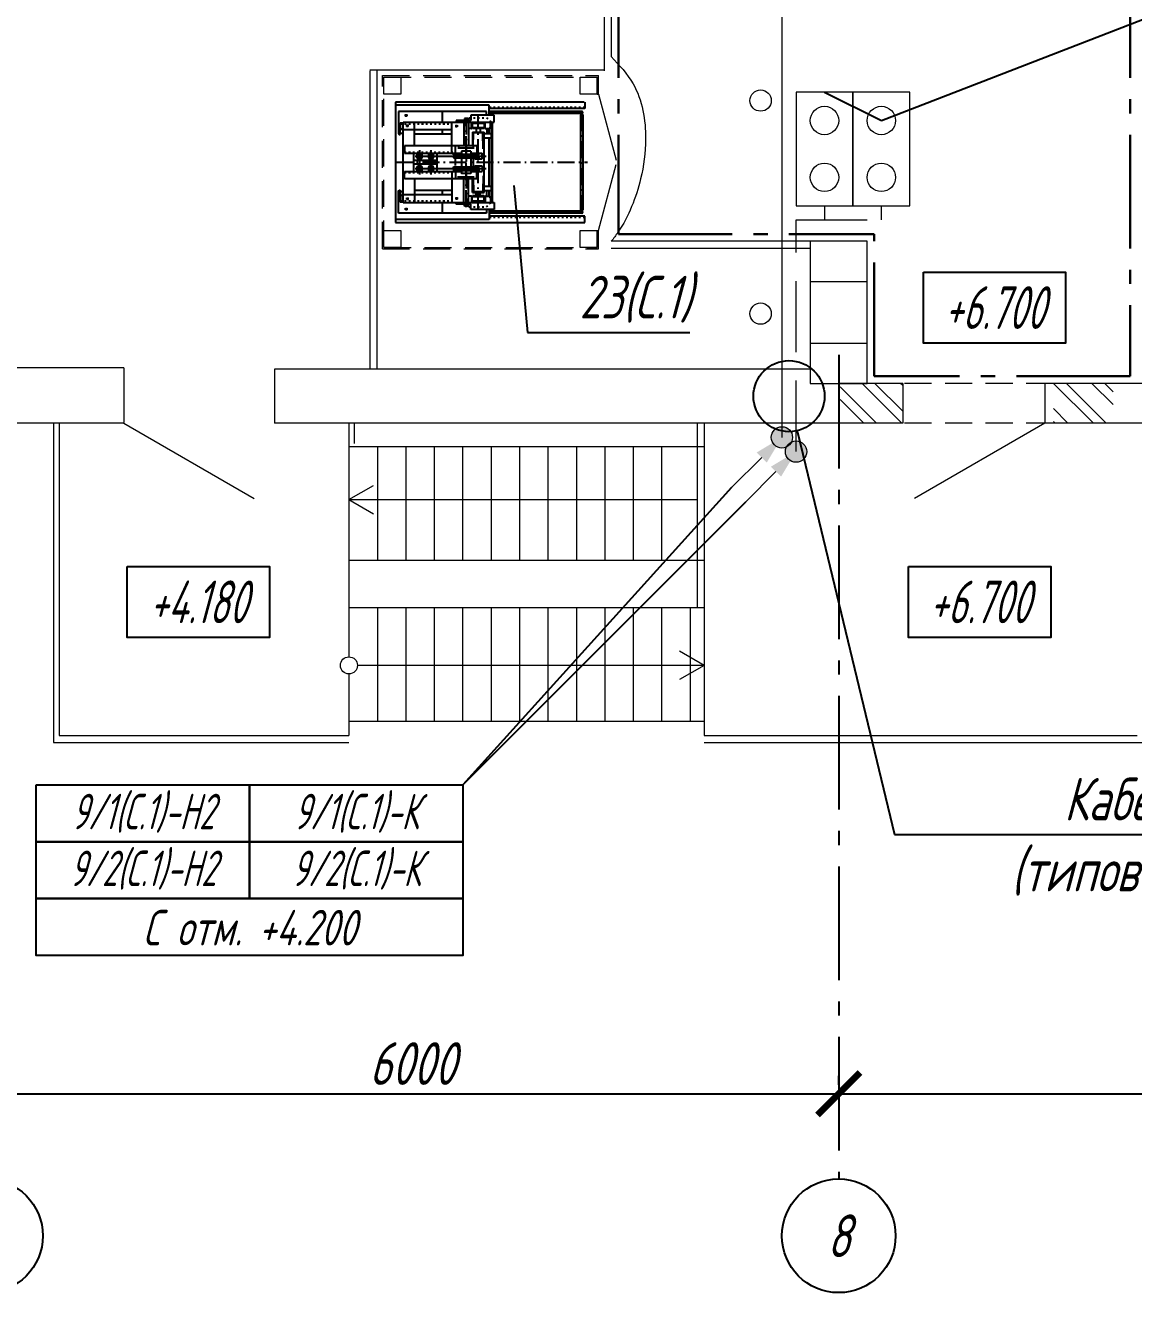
# Model space of a CAD drawing. Header units: millimetres. Extents: x -14296 to 10264, y -13087 to -5602.
# Drawn here: x -1596.5 to -1518.6, y -12785.3 to -12696.1 of the extents above; entities that cross this region are included whole.
import ezdxf
from ezdxf import colors
from ezdxf.entities.mleader import LeaderData, LeaderLine
from ezdxf.math import Vec2, Vec3

# ---------------------------------------------------------------- set-up
doc = ezdxf.new("R2010")
doc.units = ezdxf.units.MM
for name, pattern in [('ACAD_ISO03W100', [30, 12, -18]), ('ACAD_ISO10W100', [18, 12, -3, 0, -3]), ('gost5', [7, 5, -2, 0]), ('gost6', [12, 8, -1.5, 1, -1.5]), ('HIDDEN', [9.525, 6.35, -3.175]), ('HIDDEN2', [4.7625, 3.175, -1.5875])]:
    doc.linetypes.add(name, pattern=pattern)
doc.layers.get('Defpoints').update_dxf_attribs({"color": 33})
for name, color, linetype, lineweight in [('1', 4, 'Continuous', 15), ('Заземление (Сущ)', 6, 'gost6', 25), ('КаБель контрольный (Вновь)', 142, 'gost5', 15), ('КаБель силовой (Вновь)', 1, 'Continuous', 15), ('Линия выноска', 137, 'Continuous', 25), ('Осевая', 4, 'gost6', 25), ('Размерная', 4, 'Continuous', 25), ('Рамка тонкая', 5, 'Continuous', 25), ('Строительный', 251, 'Continuous', 13), ('Текст', 7, 'Continuous', 20), ('Эл. аппараты (Вновь)', 93, 'Continuous', 15)]:
    doc.layers.add(name, color=color, linetype=linetype, lineweight=lineweight)
doc.layers.add('ТХ', color=7, linetype='Continuous')
doc.styles.add('gost shx', font='gost.shx', dxfattribs={"oblique": 15})
doc.styles.add('Simplex', font='simplex.shx', dxfattribs={"width": 0.7, "oblique": 15})
doc.linetypes.add('зигзаг', pattern='A,0.00254,-5.08,[131,ltypeshp.shx,S=5.08,R=0,X=-5.08,Y=0],-10.16,[131,ltypeshp.shx,S=5.08,R=180,X=5.08,Y=0],-5.08', length=20.32254)
doc.linetypes.add('ограждение1', pattern='A,0.25,-0.1,[133,ltypeshp.shx,S=0.1,R=0,X=-0.1,Y=0],-0.1,1', length=1.45)
doc.dimstyles.new('ISO-25', dxfattribs={"dimtxt": 3, "dimasz": 2.5, "dimexe": 1.25, "dimexo": 0.625, "dimtad": 1, "dimtxsty": 'gost shx', "dimcen": 2.5, "dimclrt": 2, "dimadec": 0, "dimazin": 0, "dimtfac": 1, "dimtmove": 0, "dimatfit": 3, "dimfxl": 1, "dimarcsym": 0})

# ---------------------------------------------------------------- blocks, each defined once
blk = doc.blocks.new('A$C20C63205')
at = {"layer": 'ТХ', "color": 3, "ltscale": 0.6}
for p, q in [((-20.826, 8.76), (-20.826, 8.3)), ((-20.826, 8.3), (-14.095, 8.3)), ((-20.772, 8.76), (-7.484, 8.76)), ((-20.614, 8.087), (-14.166, 8.087)), ((-14.095, 7.842), (-14.095, 8.548)), ((-14.095, 8.548), (-7.484, 8.548)), ((-13.895, 7.842), (-13.895, 8.104)), ((-13.895, 8.104), (-7.713, 8.104)), ((-10.804, 7.347), (-10.804, 8.104)), ((-7.713, 8.104), (-7.713, 6.533)), ((-7.484, 8.76), (-7.484, 0.275)), ((-20.684, 7.862), (-20.684, 1.172)), ((-20.614, 7.947), (-14.166, 7.947)), ((-20.543, 1.172), (-20.543, 7.862)), ((-14.429, 7.842), (-12.785, 7.842)), ((-14.429, 7.347), (-14.429, 7.842)), ((-8.031, 7.347), (-14.429, 7.347)), ((-14.288, 7.347), (-14.288, 1.687)), ((-14.236, 7.347), (-14.236, 1.687)), ((-14.182, 7.013), (-14.182, 7.347)), ((-13.797, 6.908), (-13.797, 7.347)), ((-13.709, 7.295), (-13.741, 7.241)), ((-13.741, 7.241), (-13.741, 6.941)), ((-13.741, 7.241), (-12.89, 7.241)), ((-13.709, 7.295), (-12.921, 7.295)), ((-13.527, 7.241), (-13.527, 7.295)), ((-13.103, 7.241), (-13.103, 7.295)), ((-12.921, 7.295), (-12.89, 7.241)), ((-12.89, 7.241), (-12.89, 6.941)), ((-12.833, 6.908), (-12.833, 7.347)), ((-12.785, 7.842), (-12.785, 7.453)), ((-12.785, 7.453), (-11.76, 7.453)), ((-12.576, 7.518), (-12.688, 7.658)), ((-12.643, 7.453), (-12.643, 7.518)), ((-12.643, 7.518), (-12.293, 7.518)), ((-12.643, 7.347), (-12.643, 5.684)), ((-12.576, 7.591), (-12.361, 7.591)), ((-12.576, 7.591), (-12.576, 7.518)), ((-12.361, 7.591), (-12.361, 7.518)), ((-12.293, 7.518), (-12.293, 7.453)), ((-12.293, 7.347), (-12.293, 5.684)), ((-11.793, 6.974), (-11.793, 7.163)), ((-11.76, 7.453), (-11.76, 7.347)), ((-11.463, 5.241), (-11.463, 7.347)), ((-8.827, 5.684), (-8.827, 7.347)), ((-8.359, 7.803), (-8.142, 7.803)), ((-8.353, 7.803), (-8.135, 7.803)), ((-8.334, 6.983), (-8.334, 7.171)), ((-8.244, 7.721), (-8.244, 7.91)), ((-8.244, 7.709), (-8.244, 7.897)), ((-8.031, 1.687), (-8.031, 7.347)), ((-7.819, 7.307), (-8.031, 7.307)), ((-7.836, 6.915), (-7.836, 7.238)), ((-7.819, 6.467), (-7.819, 7.307)), ((-7.751, 7.256), (-7.819, 7.256)), ((-7.751, 6.467), (-7.751, 7.256)), ((-14.236, 6.514), (-13.739, 6.514)), ((-14.077, 6.908), (-14.182, 7.013)), ((-14.077, 6.514), (-14.077, 6.908)), ((-13.797, 6.908), (-14.077, 6.908)), ((-13.914, 6.908), (-13.914, 6.514)), ((-13.797, 6.908), (-13.758, 6.908)), ((-13.758, 6.908), (-13.741, 6.941)), ((-13.709, 6.887), (-13.741, 6.941)), ((-13.741, 6.941), (-12.89, 6.941)), ((-13.739, 2.396), (-13.739, 6.639)), ((-12.911, 6.639), (-13.739, 6.639)), ((-13.709, 6.887), (-12.921, 6.887)), ((-13.672, 5.478), (-13.649, 6.54)), ((-13.649, 6.54), (-13.597, 6.604)), ((-13.597, 6.604), (-13.033, 6.604)), ((-13.458, 6.887), (-13.458, 6.639)), ((-13.173, 6.887), (-13.173, 6.639)), ((-12.982, 6.54), (-13.033, 6.604)), ((-12.963, 5.684), (-12.982, 6.54)), ((-12.921, 6.887), (-12.89, 6.941)), ((-12.911, 6.639), (-12.911, 5.684)), ((-12.873, 6.908), (-12.89, 6.941)), ((-12.833, 6.908), (-12.873, 6.908)), ((-12.833, 6.908), (-12.643, 6.908)), ((-11.902, 7.068), (-11.685, 7.068)), ((-11.463, 6.815), (-7.937, 6.815)), ((-11.463, 6.497), (-8.827, 6.497)), ((-10.804, 6.497), (-10.804, 6.815)), ((-8.443, 7.077), (-8.225, 7.077)), ((-7.819, 6.562), (-8.031, 6.562)), ((-7.937, 6.815), (-7.836, 6.915)), ((-7.751, 6.467), (-7.819, 6.467)), ((-7.713, 6.533), (-7.751, 6.467)), ((-14.236, 6.213), (-13.739, 6.213)), ((-14.077, 2.821), (-14.077, 6.213)), ((-13.672, 5.478), (-13.739, 5.46)), ((-13.228, 5.684), (-8.119, 5.684)), ((-13.228, 5.684), (-13.228, 5.17)), ((-11.878, 5.541), (-13.026, 5.541)), ((-12.965, 5.602), (-12.965, 5.48)), ((-11.937, 5.602), (-11.937, 5.48)), ((-11.727, 5.17), (-11.727, 5.684)), ((-9.993, 5.371), (-9.993, 3.663)), ((-9.193, 5.371), (-9.193, 3.663)), ((-8.119, 5.684), (-8.119, 5.17)), ((-8.883, 4.962), (-13.871, 4.962)), ((-13.596, 4.763), (-13.596, 5.161)), ((-13.068, 5.161), (-13.596, 5.161)), ((-13.068, 4.763), (-13.596, 4.763)), ((-11.567, 5.088), (-13.369, 5.088)), ((-13.369, 5.052), (-13.369, 5.088)), ((-13.271, 5.026), (-13.369, 5.052)), ((-13.271, 4.897), (-13.369, 4.871)), ((-13.369, 4.871), (-13.369, 4.836)), ((-11.567, 4.836), (-13.369, 4.836)), ((-11.665, 5.026), (-13.271, 5.026)), ((-13.271, 5.026), (-13.271, 4.897)), ((-11.665, 4.897), (-13.271, 4.897)), ((-12.786, 5.17), (-13.228, 5.17)), ((-13.068, 5.161), (-13.068, 5.088)), ((-13.068, 4.763), (-13.068, 4.836)), ((-12.963, 4.836), (-12.963, 4.199)), ((-12.786, 5.31), (-12.15, 5.31)), ((-12.786, 5.31), (-12.786, 5.088)), ((-12.786, 4.836), (-12.786, 4.199)), ((-12.15, 5.31), (-12.15, 5.088)), ((-11.727, 5.17), (-12.15, 5.17)), ((-12.15, 4.836), (-12.15, 4.199)), ((-8.119, 5.17), (-11.727, 5.17)), ((-11.727, 4.287), (-11.727, 4.747)), ((-11.665, 5.026), (-11.567, 5.052)), ((-11.665, 5.026), (-11.665, 4.897)), ((-11.665, 4.897), (-11.567, 4.871)), ((-11.567, 5.052), (-11.567, 5.088)), ((-11.567, 4.871), (-11.567, 4.836)), ((-10.399, 5.17), (-10.399, 3.864)), ((-10.399, 4.641), (-8.775, 4.641)), ((-10.158, 4.962), (-10.073, 5.106)), ((-10.073, 4.818), (-10.158, 4.962)), ((-10.073, 5.106), (-9.913, 5.106)), ((-9.913, 4.818), (-10.073, 4.818)), ((-9.913, 5.106), (-9.827, 4.956)), ((-9.827, 4.956), (-9.913, 4.818)), ((-9.358, 4.962), (-9.273, 5.106)), ((-9.273, 4.818), (-9.358, 4.962)), ((-9.273, 5.106), (-9.113, 5.106)), ((-9.113, 4.818), (-9.273, 4.818)), ((-9.113, 5.106), (-9.027, 4.956)), ((-9.027, 4.956), (-9.113, 4.818)), ((-8.775, 3.864), (-8.775, 5.17)), ((-8.883, 4.072), (-13.871, 4.072)), ((-13.672, 3.556), (-13.739, 3.574)), ((-13.068, 4.271), (-13.596, 4.271)), ((-13.596, 4.271), (-13.596, 3.874)), ((-13.068, 3.874), (-13.596, 3.874)), ((-11.567, 4.199), (-13.369, 4.199)), ((-13.369, 4.163), (-13.369, 4.199)), ((-13.271, 4.137), (-13.369, 4.163)), ((-13.271, 4.008), (-13.369, 3.982)), ((-13.369, 3.982), (-13.369, 3.946)), ((-11.567, 3.946), (-13.369, 3.946)), ((-11.665, 4.137), (-13.271, 4.137)), ((-13.271, 4.008), (-13.271, 4.137)), ((-11.665, 4.008), (-13.271, 4.008)), ((-12.786, 3.864), (-13.228, 3.864)), ((-13.228, 3.35), (-13.228, 3.864)), ((-13.068, 4.271), (-13.068, 4.199)), ((-13.068, 3.874), (-13.068, 3.946)), ((-12.786, 3.946), (-12.786, 3.724)), ((-12.786, 3.724), (-12.15, 3.724)), ((-12.15, 3.946), (-12.15, 3.696)), ((-11.727, 3.864), (-12.15, 3.864)), ((-8.119, 3.864), (-11.727, 3.864)), ((-11.727, 3.864), (-11.727, 3.35)), ((-11.665, 4.137), (-11.567, 4.163)), ((-11.665, 4.008), (-11.665, 4.137)), ((-11.665, 4.008), (-11.567, 3.982)), ((-11.567, 4.163), (-11.567, 4.199)), ((-11.567, 3.982), (-11.567, 3.946)), ((-11.463, 3.793), (-11.463, 1.687)), ((-10.399, 4.394), (-8.775, 4.394)), ((-10.158, 4.072), (-10.073, 4.216)), ((-10.073, 3.928), (-10.158, 4.072)), ((-10.073, 4.216), (-9.913, 4.216)), ((-9.913, 3.928), (-10.073, 3.928)), ((-9.913, 4.216), (-9.827, 4.067)), ((-9.827, 4.067), (-9.913, 3.928)), ((-9.358, 4.072), (-9.273, 4.216)), ((-9.273, 3.928), (-9.358, 4.072)), ((-9.273, 4.216), (-9.113, 4.216)), ((-9.113, 3.928), (-9.273, 3.928)), ((-9.113, 4.216), (-9.027, 4.067)), ((-9.027, 4.067), (-9.113, 3.928)), ((-8.119, 3.35), (-8.119, 3.864)), ((-14.236, 2.821), (-13.739, 2.821)), ((-13.672, 3.556), (-13.649, 2.494)), ((-13.228, 3.35), (-8.119, 3.35)), ((-11.861, 3.493), (-13.02, 3.493)), ((-12.963, 3.35), (-12.982, 2.494)), ((-12.965, 3.432), (-12.965, 3.554)), ((-12.911, 2.396), (-12.911, 3.35)), ((-12.643, 1.687), (-12.643, 3.35)), ((-12.293, 1.687), (-12.293, 3.35)), ((-11.937, 3.432), (-11.937, 3.554)), ((-8.827, 3.35), (-8.827, 1.687)), ((-14.236, 2.52), (-13.739, 2.52)), ((-14.077, 2.126), (-14.182, 2.021)), ((-14.182, 2.021), (-14.182, 1.687)), ((-14.077, 2.126), (-14.077, 2.52)), ((-13.797, 2.126), (-14.077, 2.126)), ((-13.914, 2.126), (-13.914, 2.52)), ((-13.797, 2.126), (-13.797, 1.687)), ((-13.797, 2.126), (-13.758, 2.126)), ((-13.758, 2.126), (-13.741, 2.093)), ((-13.709, 2.147), (-13.741, 2.093)), ((-13.741, 1.793), (-13.741, 2.093)), ((-13.741, 2.093), (-12.89, 2.093)), ((-13.709, 1.739), (-13.741, 1.793)), ((-13.741, 1.793), (-12.89, 1.793)), ((-12.911, 2.396), (-13.739, 2.396)), ((-13.709, 2.147), (-12.921, 2.147)), ((-13.649, 2.494), (-13.597, 2.43)), ((-13.597, 2.43), (-13.033, 2.43)), ((-13.527, 1.793), (-13.527, 1.739)), ((-13.458, 2.147), (-13.458, 2.396)), ((-13.173, 2.147), (-13.173, 2.396)), ((-13.103, 1.793), (-13.103, 1.739)), ((-12.982, 2.494), (-13.033, 2.43)), ((-12.921, 2.147), (-12.89, 2.093)), ((-12.921, 1.739), (-12.89, 1.793)), ((-12.873, 2.126), (-12.89, 2.093)), ((-12.89, 1.793), (-12.89, 2.093)), ((-12.833, 2.126), (-12.873, 2.126)), ((-12.833, 2.126), (-12.833, 1.687)), ((-12.833, 2.126), (-12.643, 2.126)), ((-11.902, 1.966), (-11.685, 1.966)), ((-11.793, 2.06), (-11.793, 1.872)), ((-11.463, 2.537), (-8.827, 2.537)), ((-11.463, 2.22), (-7.937, 2.22)), ((-10.804, 2.22), (-10.804, 2.537)), ((-8.443, 1.957), (-8.225, 1.957)), ((-8.334, 2.051), (-8.334, 1.863)), ((-7.819, 2.472), (-8.031, 2.472)), ((-7.937, 2.22), (-7.836, 2.119)), ((-7.836, 2.119), (-7.836, 1.796)), ((-7.751, 2.567), (-7.819, 2.567)), ((-7.819, 2.567), (-7.819, 1.727)), ((-7.713, 2.501), (-7.751, 2.567)), ((-7.751, 2.567), (-7.751, 1.778)), ((-7.713, 0.93), (-7.713, 2.501)), ((-20.614, 1.087), (-14.166, 1.087)), ((-20.614, 0.947), (-14.166, 0.947)), ((-8.031, 1.687), (-14.429, 1.687)), ((-14.429, 1.687), (-14.429, 1.192)), ((-14.429, 1.192), (-12.785, 1.192)), ((-14.095, 1.192), (-14.095, 0.487)), ((-13.895, 1.192), (-13.895, 0.93)), ((-13.895, 0.93), (-7.713, 0.93)), ((-13.709, 1.739), (-12.921, 1.739)), ((-12.785, 1.192), (-12.785, 1.581)), ((-12.785, 1.581), (-11.76, 1.581)), ((-12.576, 1.516), (-12.688, 1.376)), ((-12.643, 1.581), (-12.643, 1.516)), ((-12.643, 1.516), (-12.293, 1.516)), ((-12.576, 1.443), (-12.576, 1.516)), ((-12.576, 1.443), (-12.361, 1.443)), ((-12.361, 1.443), (-12.361, 1.516)), ((-12.293, 1.516), (-12.293, 1.581)), ((-11.76, 1.581), (-11.76, 1.687)), ((-10.804, 0.93), (-10.804, 1.687)), ((-8.353, 1.231), (-8.135, 1.231)), ((-8.244, 1.325), (-8.244, 1.137)), ((-7.819, 1.727), (-8.031, 1.727)), ((-7.751, 1.778), (-7.819, 1.778)), ((-20.826, 0.275), (-20.826, 0.734)), ((-20.826, 0.734), (-14.095, 0.734)), ((-7.484, 0.275), (-20.826, 0.275)), ((-14.095, 0.487), (-7.484, 0.487))]:
    blk.add_line(p, q, dxfattribs=at)
at = {"layer": 'ТХ', "color": 3, "linetype": 'ACAD_ISO03W100', "ltscale": 0.01}
for p, q in [((-14.095, 8.388), (-20.826, 8.388)), ((-13.904, 7.658), (-14.215, 7.347)), ((-12.688, 7.658), (-13.904, 7.658)), ((-7.836, 7.238), (-11.463, 7.238)), ((-8.119, 5.241), (-11.727, 5.241)), ((-8.119, 3.793), (-11.727, 3.793)), ((-7.836, 1.796), (-11.463, 1.796)), ((-13.904, 1.376), (-14.215, 1.687)), ((-12.688, 1.376), (-13.904, 1.376)), ((-14.095, 0.646), (-20.826, 0.646))]:
    blk.add_line(p, q, dxfattribs=at)
at = {"layer": 'ТХ', "color": 3, "linetype": 'ACAD_ISO10W100', "ltscale": 0.1}
for p, q in [((-20.614, 1.017), (-20.614, 8.017)), ((-20.614, 8.017), (-14.166, 8.017)), ((-13.315, 1.146), (-13.315, 7.888)), ((-12.468, 1.358), (-12.468, 7.676)), ((-12.468, 7.676), (-12.468, 1.358)), ((-7.484, 4.517), (-21.014, 4.517)), ((-20.614, 1.017), (-14.166, 1.017))]:
    blk.add_line(p, q, dxfattribs=at)
at = {"layer": 'ТХ', "color": 3, "ltscale": 0.6}
for centre, radius in [((-20.614, 8.017), 0.0701), ((-14.165, 8.017), 0.0701), ((-20.614, 7.862), 0.0701), ((-13.315, 4.962), 0.0439), ((-9.993, 4.962), 0.201), ((-9.993, 4.962), 0.0936), ((-9.193, 4.962), 0.201), ((-9.193, 4.962), 0.0936), ((-13.315, 4.072), 0.0439), ((-9.993, 4.072), 0.201), ((-9.993, 4.072), 0.0936), ((-9.193, 4.072), 0.201), ((-9.193, 4.072), 0.0936), ((-20.614, 1.172), 0.0701), ((-20.614, 1.017), 0.0701), ((-14.165, 1.017), 0.0701)]:
    blk.add_circle(centre, radius, dxfattribs=at)
blk = doc.blocks.new('A$C4ED054CB')
at = {"layer": '1', "color": 3}
for p, q in [((0, 0), (1.2, 0)), ((0, -1.2), (0, 0)), ((1.2, 0), (1.2, -1.2)), ((1.2, -1.2), (0, -1.2))]:
    blk.add_line(p, q, dxfattribs=at)
blk = doc.blocks.new('_ArchTick')
at = {"color": 0, "const_width": 0.15}
blk.add_lwpolyline([(-0.5, -0.5), (0.5, 0.5)], dxfattribs=at)
blk = doc.blocks.new('*D912')
at = {"layer": 'Defpoints', "color": 0, "lineweight": 15, "transparency": 16777216}
for p in [(-1599.307, -12771.303), (-1539.307, -12771.303), (-1539.307, -12771.303)]:
    blk.add_point(p, dxfattribs=at)
at = {"layer": 'Размерная', "color": 0, "lineweight": -2, "transparency": 16777216}
for p, q in [((-1599.307, -12770.678), (-1599.307, -12770.053)), ((-1539.307, -12770.678), (-1539.307, -12770.053)), ((-1599.307, -12771.303), (-1539.307, -12771.303))]:
    blk.add_line(p, q, dxfattribs=at)
at = {"layer": 'Размерная', "color": 0, "lineweight": -2, "transparency": 16777216, "xscale": 3, "yscale": 3, "zscale": 3, "rotation": 180}
blk.add_blockref('_ArchTick', (-1599.307, -12771.303), dxfattribs=at)
at = {"layer": 'Размерная', "color": 0, "lineweight": -2, "transparency": 16777216, "xscale": 3, "yscale": 3, "zscale": 3}
blk.add_blockref('_ArchTick', (-1539.307, -12771.303), dxfattribs=at)
at = {"layer": 'Размерная', "color": 2, "transparency": 16777216, "insert": (-1569.307, -12769.178), "char_height": 3, "attachment_point": 5, "style": 'Simplex'}
blk.add_mtext('6000', dxfattribs=at)
blk = doc.blocks.new('*D913')
at = {"layer": 'Defpoints', "color": 0, "lineweight": 15, "transparency": 16777216}
for p in [(-1539.307, -12771.303), (-1479.307, -12771.303), (-1479.307, -12771.303)]:
    blk.add_point(p, dxfattribs=at)
at = {"layer": 'Размерная', "color": 0, "lineweight": -2, "transparency": 16777216}
for p, q in [((-1539.307, -12770.678), (-1539.307, -12770.053)), ((-1479.307, -12770.678), (-1479.307, -12770.053)), ((-1539.307, -12771.303), (-1479.307, -12771.303))]:
    blk.add_line(p, q, dxfattribs=at)
at = {"layer": 'Размерная', "color": 0, "lineweight": -2, "transparency": 16777216, "xscale": 3, "yscale": 3, "zscale": 3, "rotation": 180}
blk.add_blockref('_ArchTick', (-1539.307, -12771.303), dxfattribs=at)
at = {"layer": 'Размерная', "color": 0, "lineweight": -2, "transparency": 16777216, "xscale": 3, "yscale": 3, "zscale": 3}
blk.add_blockref('_ArchTick', (-1479.307, -12771.303), dxfattribs=at)
at = {"layer": 'Размерная', "color": 2, "transparency": 16777216, "insert": (-1509.307, -12769.178), "char_height": 3, "attachment_point": 5, "style": 'Simplex'}
blk.add_mtext('6000', dxfattribs=at)
blk = doc.blocks.new('_None')
blk = doc.blocks.new('A$C2C4D244A')
at = {"layer": 'Эл. аппараты (Вновь)'}
for p, q in [((4, 8), (0, 8)), ((0, 8), (0, 0)), ((4, 0), (4, 8)), ((0, 0), (4, 0))]:
    blk.add_line(p, q, dxfattribs=at)
for centre in [(2, 6), (2, 2)]:
    blk.add_circle(centre, 1, dxfattribs=at)
blk = doc.blocks.new('_DotBlank')
at = {"color": 0, "linetype": 'ByBlock', "lineweight": -2}
blk.add_line((-0.5, 0), (-1, 0), dxfattribs=at)
blk.add_circle((0, 0), 0.5, dxfattribs=at)

msp = doc.modelspace()

# ---------------------------------------------------------------- hatches: boundary and pattern name
at = {"layer": 'КаБель контрольный (Вновь)', "linetype": 'ByBlock'}
msp.add_hatch(color=256, dxfattribs=at).paths.add_polyline_path([(-1543.05741, -12726.10291, 1), (-1541.55741, -12726.10291, 1)])
at = {"layer": 'КаБель силовой (Вновь)'}
msp.add_hatch(color=256, dxfattribs=at).paths.add_polyline_path([(-1544.05741, -12725.10291, 1), (-1542.55741, -12725.10291, 1)])
at = {"layer": 'Строительный'}
h = msp.add_hatch(dxfattribs=at)
h.set_pattern_fill('ANSI32', color=256, scale=0.2, angle=-90)
h.set_pattern_definition([(315, (-1879.3822, -12602.2914), (1.347038, 1.347038), []), (315, (-1879.3822, -12603.1894), (1.347038, 1.347038), [])])
h.paths.add_polyline_path([(-1524.20741, -12724.10291), (-1520.00669, -12724.10291), (-1520.00669, -12721.30291), (-1524.20741, -12721.30291)])
h.paths.add_polyline_path([(-1539.20741, -12724.10291), (-1534.80741, -12724.10291), (-1534.80741, -12721.30291), (-1539.20741, -12721.30291)])

# ---------------------------------------------------------------- linework, layer by layer
at = {"layer": 'Заземление (Сущ)', "lineweight": 30}
for p, q in [((-1554.80741, -12655.80291), (-1554.80741, -12710.80291)), ((-1518.80741, -12655.80291), (-1518.80741, -12720.80291)), ((-1554.80741, -12710.80291), (-1536.80741, -12710.80291)), ((-1536.80741, -12720.80291), (-1536.80741, -12710.80291)), ((-1518.80741, -12720.80291), (-1536.80741, -12720.80291))]:
    msp.add_line(p, q, dxfattribs=at)
at = {"layer": 'КаБель контрольный (Вновь)'}
for p, q in [((-1540.30741, -12708.80291), (-1540.30741, -12709.80291)), ((-1536.30741, -12709.80291), (-1536.30741, -12708.80291)), ((-1542.30741, -12709.80291), (-1536.30741, -12709.80291)), ((-1542.30741, -12726.10291), (-1542.30741, -12709.80291))]:
    msp.add_line(p, q, dxfattribs=at)
at = {"layer": 'КаБель контрольный (Вновь)', "linetype": 'ByBlock'}
msp.add_line((-1543.72162, -12727.51712), (-1545.84294, -12729.63844), dxfattribs=at)
msp.add_circle((-1542.30741, -12726.10291), 0.75, dxfattribs=at)
msp.add_solid([(-1544.07517, -12727.16357), (-1543.36807, -12727.87068), (-1542.30741, -12726.10291)], dxfattribs=at)
at = {"layer": 'КаБель силовой (Вновь)'}
for p, q in [((-1543.30741, -12682.30291), (-1543.30741, -12725.10291)), ((-1544.72162, -12726.51712), (-1546.84294, -12728.63844))]:
    msp.add_line(p, q, dxfattribs=at)
for centre in [(-1544.80741, -12701.39542), (-1544.80741, -12716.39542), (-1543.30741, -12725.10291)]:
    msp.add_circle(centre, 0.75, dxfattribs=at)
msp.add_solid([(-1545.07517, -12726.16357), (-1544.36807, -12726.87068), (-1543.30741, -12725.10291)], dxfattribs=at)
at = {"layer": 'Линия выноска'}
for p, q in [((-1546.84294, -12728.63844), (-1565.76637, -12749.56187)), ((-1565.76637, -12749.56187), (-1545.84294, -12729.63844))]:
    msp.add_line(p, q, dxfattribs=at)
at = {"layer": 'Осевая'}
msp.add_line((-1539.30741, -12719.30291), (-1539.30741, -12777.30291), dxfattribs=at)
at = {"layer": 'Рамка тонкая'}
for points in [[(-1533.34965, -12713.46978), (-1523.34965, -12713.46978), (-1523.34965, -12718.46978), (-1533.34965, -12718.46978)], [(-1589.36703, -12734.18379), (-1579.36703, -12734.18379), (-1579.36703, -12739.18379), (-1589.36703, -12739.18379)], [(-1534.39494, -12734.18379), (-1524.39494, -12734.18379), (-1524.39494, -12739.18379), (-1534.39494, -12739.18379)], [(-1595.76637, -12749.56187), (-1580.76637, -12749.56187), (-1580.76637, -12753.56187), (-1595.76637, -12753.56187)], [(-1580.76637, -12749.56187), (-1565.76637, -12749.56187), (-1565.76637, -12753.56187), (-1580.76637, -12753.56187)], [(-1595.76637, -12753.56187), (-1580.76637, -12753.56187), (-1580.76637, -12757.56187), (-1595.76637, -12757.56187)], [(-1580.76637, -12753.56187), (-1565.76637, -12753.56187), (-1565.76637, -12757.56187), (-1580.76637, -12757.56187)], [(-1595.76637, -12757.56187), (-1565.76637, -12757.56187), (-1565.76637, -12761.56187), (-1595.76637, -12761.56187)]]:
    msp.add_lwpolyline(points, close=True, dxfattribs=at)
for centre in [(-1599.30741, -12781.30291), (-1539.30741, -12781.30291)]:
    msp.add_circle(centre, 4, dxfattribs=at)
at = {"layer": 'Строительный', "ltscale": 0.3}
for p, q in [((-1555.30741, -12656.30291), (-1555.30741, -12698.30291)), ((-1555.80741, -12699.26719), (-1572.30741, -12699.26719)), ((-1572.30741, -12699.30291), (-1572.30741, -12720.30291)), ((-1537.30741, -12711.30291), (-1555.30741, -12711.30291)), ((-1594.16457, -12724.10291), (-1594.16457, -12746.0796)), ((-1573.76883, -12724.10291), (-1573.76883, -12740.55059)), ((-1548.76883, -12724.10291), (-1548.76883, -12746.0796)), ((-1548.76883, -12725.76101), (-1573.76883, -12725.76101)), ((-1571.76883, -12725.76101), (-1571.76883, -12733.76101)), ((-1569.76883, -12725.76101), (-1569.76883, -12733.76101)), ((-1567.76883, -12725.76101), (-1567.76883, -12733.76101)), ((-1565.76883, -12725.76101), (-1565.76883, -12733.76101)), ((-1563.76883, -12725.76101), (-1563.76883, -12733.76101)), ((-1561.76883, -12725.76101), (-1561.76883, -12733.76101)), ((-1559.76883, -12725.76101), (-1559.76883, -12733.76101)), ((-1557.76883, -12725.76101), (-1557.76883, -12733.76101)), ((-1555.76883, -12725.76101), (-1555.76883, -12733.76101)), ((-1553.76883, -12725.76101), (-1553.76883, -12733.76101)), ((-1551.76883, -12725.76101), (-1551.76883, -12733.76101)), ((-1548.76883, -12733.76101), (-1573.76883, -12733.76101)), ((-1573.76883, -12737.0796), (-1548.76883, -12737.0796)), ((-1571.76883, -12737.0796), (-1571.76883, -12745.0796)), ((-1569.76883, -12737.0796), (-1569.76883, -12745.0796)), ((-1567.76883, -12737.0796), (-1567.76883, -12745.0796)), ((-1565.76883, -12737.0796), (-1565.76883, -12745.0796)), ((-1563.76883, -12737.0796), (-1563.76883, -12745.0796)), ((-1561.76883, -12737.0796), (-1561.76883, -12745.0796)), ((-1559.76883, -12737.0796), (-1559.76883, -12745.0796)), ((-1557.76883, -12737.0796), (-1557.76883, -12745.0796)), ((-1555.76883, -12737.0796), (-1555.76883, -12745.0796)), ((-1553.76883, -12737.0796), (-1553.76883, -12745.0796)), ((-1551.76883, -12737.0796), (-1551.76883, -12745.0796)), ((-1549.76883, -12737.0796), (-1549.76883, -12745.0796)), ((-1573.76883, -12741.75059), (-1573.76883, -12746.0796)), ((-1573.76883, -12745.0796), (-1548.76883, -12745.0796)), ((-1594.16457, -12746.0796), (-1573.76883, -12746.0796)), ((-1548.76883, -12746.0796), (-1518.30741, -12746.0796))]:
    msp.add_line(p, q, dxfattribs=at)
at = {"layer": 'Строительный', "linetype": 'ограждение1', "ltscale": 3}
for p, q in [((-1555.80741, -12656.80291), (-1555.80741, -12699.30291)), ((-1571.80741, -12699.30291), (-1571.80741, -12720.30291)), ((-1541.30741, -12711.80291), (-1555.30741, -12711.80291)), ((-1594.56457, -12724.10291), (-1594.56457, -12746.5796)), ((-1549.26883, -12724.10291), (-1549.26883, -12737.0796)), ((-1594.56457, -12746.5796), (-1573.76883, -12746.5796)), ((-1548.76883, -12746.5796), (-1517.80741, -12746.5796))]:
    msp.add_line(p, q, dxfattribs=at)
at = {"layer": 'Строительный', "linetype": 'HIDDEN', "ltscale": 0.3}
for p, q in [((-1571.40741, -12699.64424), (-1556.20741, -12699.64424)), ((-1571.40741, -12711.84424), (-1571.40741, -12699.64424)), ((-1571.30741, -12699.74424), (-1556.30741, -12699.74424)), ((-1571.30741, -12711.74424), (-1571.30741, -12699.74424)), ((-1556.30741, -12700.94424), (-1556.30741, -12699.74424)), ((-1556.20741, -12700.94424), (-1556.20741, -12699.64424)), ((-1556.30741, -12711.74424), (-1556.30741, -12710.54424)), ((-1556.20741, -12711.84424), (-1556.20741, -12710.54424)), ((-1571.40741, -12711.84424), (-1556.20741, -12711.84424)), ((-1571.30741, -12711.74424), (-1556.30741, -12711.74424))]:
    msp.add_line(p, q, dxfattribs=at)
at = {"layer": 'Строительный'}
for p, q in [((-1556.30741, -12700.94424), (-1556.20741, -12700.94424)), ((-1556.20689, -12700.94816), (-1554.96456, -12705.5846)), ((-1556.20689, -12710.54032), (-1554.96456, -12705.90388)), ((-1556.30741, -12710.54424), (-1556.20741, -12710.54424)), ((-1589.60741, -12724.10291), (-1580.42754, -12729.40291)), ((-1573.36883, -12725.53732), (-1573.36883, -12724.10291)), ((-1524.80741, -12724.10291), (-1533.98728, -12729.40291)), ((-1573.76883, -12729.48729), (-1572.03678, -12728.48729)), ((-1573.76883, -12729.48729), (-1549.26883, -12729.48729)), ((-1573.76883, -12729.48729), (-1572.03678, -12730.48729)), ((-1548.76883, -12741.15059), (-1550.50088, -12740.15059)), ((-1548.76883, -12741.15059), (-1550.50088, -12742.15059))]:
    msp.add_line(p, q, dxfattribs=at)
at = {"layer": 'Строительный', "ltscale": 100}
for p, q in [((-1537.30741, -12711.30291), (-1541.30741, -12711.30291)), ((-1541.30741, -12711.30291), (-1541.30741, -12721.30291)), ((-1537.30741, -12721.30291), (-1537.30741, -12711.30291)), ((-1541.30741, -12714.12874), (-1537.30741, -12714.12874)), ((-1541.30741, -12718.47708), (-1537.30741, -12718.47708)), ((-1589.60741, -12720.20291), (-1597.30741, -12720.20291)), ((-1589.60741, -12720.20291), (-1589.60741, -12724.04915)), ((-1541.30741, -12720.30291), (-1579.00741, -12720.30291)), ((-1579.00741, -12720.30291), (-1579.00741, -12724.10291)), ((-1541.30741, -12721.30291), (-1537.30741, -12721.30291)), ((-1537.30741, -12721.30291), (-1539.30741, -12721.30291)), ((-1534.80741, -12721.30291), (-1537.30741, -12721.30291)), ((-1534.80741, -12721.30291), (-1534.80741, -12724.10291)), ((-1524.80741, -12721.30291), (-1524.80741, -12724.10291)), ((-1465.50741, -12721.30291), (-1524.80741, -12721.30291)), ((-1589.60741, -12724.10291), (-1759.06117, -12724.10291)), ((-1534.80741, -12724.10291), (-1579.00741, -12724.10291)), ((-1465.50741, -12724.10291), (-1524.80741, -12724.10291)), ((-1548.76883, -12741.15059), (-1573.16883, -12741.15059))]:
    msp.add_line(p, q, dxfattribs=at)
at = {"layer": 'Строительный', "linetype": 'HIDDEN2', "ltscale": 0.6}
for p, q in [((-1524.20741, -12721.30291), (-1534.80741, -12721.30291)), ((-1524.20741, -12724.10291), (-1534.80741, -12724.10291))]:
    msp.add_line(p, q, dxfattribs=at)
at = {"layer": 'Строительный'}
msp.add_circle((-1573.76883, -12741.15059), 0.6, dxfattribs=at)
at = {"layer": 'Строительный', "linetype": 'зигзаг', "ltscale": 0.03}
msp.add_spline([(-1555.30741, -12698.30291), (-1553.7816, -12700.21353), (-1552.89441, -12704.11229), (-1553.24915, -12706.90324), (-1554.84517, -12710.66911), (-1555.30741, -12711.30291)], degree=3, dxfattribs=at)

# ---------------------------------------------------------------- block references
at = {"layer": '1', "color": 3, "xscale": -1}
msp.add_blockref('A$C20C63205', (-1577.9887, -12710.26132), dxfattribs=at)
at = {"layer": 'Строительный'}
for p in [(-1571.30741, -12699.74424), (-1557.50741, -12699.74424), (-1571.30741, -12710.54424), (-1557.50741, -12710.54424)]:
    msp.add_blockref('A$C4ED054CB', p, dxfattribs=at)
at = {"layer": 'Эл. аппараты (Вновь)'}
for p in [(-1542.30739, -12708.80292), (-1538.30739, -12708.80292)]:
    msp.add_blockref('A$C2C4D244A', p, dxfattribs=at)

# ---------------------------------------------------------------- texts
at = {"layer": 'Текст', "attachment_point": 5, "style": 'Simplex'}
for s, insert, char_height, width in [('{\\W0.6;+6.700}', (-1528.34965, -12715.96978), 3, 10), ('{\\W0.6;+4.180}', (-1584.36703, -12736.68379), 3, 10), ('{\\W0.6;+6.700}', (-1529.39494, -12736.68379), 3, 10), ('{\\W0.6;9/1(С.1)-Н2}', (-1588.26637, -12751.56187), 2.5, 15), ('{\\W0.6;9/1(С.1)-К}', (-1573.26637, -12751.56187), 2.5, 15), ('{\\W0.6;9/2(С.1)-Н2}', (-1588.26637, -12755.56187), 2.5, 15), ('{\\W0.6;9/2(С.1)-К}', (-1573.26637, -12755.56187), 2.5, 15), ('С отм. +4.200', (-1580.76637, -12759.61072), 2.5, 30), ('8', (-1539.30741, -12781.30291), 3, 10)]:
    msp.add_mtext(s, dxfattribs=dict(at, insert=insert, char_height=char_height, width=width))

# ---------------------------------------------------------------- dimensions: what is measured, and where the dimension line sits
at = {"layer": 'Размерная'}
for base, p1, p2, picture, middle in [((-1539.30741, -12771.30291), (-1599.30741, -12771.30291), (-1539.30741, -12771.30291), '*D912', (-1569.30741, -12769.17791)), ((-1479.30741, -12771.30291), (-1539.30741, -12771.30291), (-1479.30741, -12771.30291), '*D913', (-1509.30741, -12769.17791))]:
    dim = msp.add_linear_dim(base=base, p1=p1, p2=p2, dimstyle='ISO-25', override={"dimtxt": 3, "dimasz": 3, "dimlfac": 100, "dimrnd": 500, "dimtxsty": 'Simplex', "dimblk1": 'ArchTick', "dimblk2": 'ArchTick', "dimsah": 1}, dxfattribs=at)
    dim.commit()
    dim.dimension.update_dxf_attribs({"geometry": picture, "text_midpoint": middle})

# ---------------------------------------------------------------- leaders
at = {"layer": 'Линия выноска'}
ml = msp.add_multileader_mtext('Standard', dxfattribs=at)
ml.set_content('9/1(С.1); 9/2(С.1)-SB', color=2, style='Simplex')
ml.set_leader_properties()
ml.set_arrow_properties(name='NONE')
ml.build(insert=Vec2(0, 0))
ml.multileader.update_dxf_attribs({"text_left_attachment_type": 6, "text_right_attachment_type": 6, "dogleg_length": 0})
ctx = ml.context
ctx.base_point, ctx.char_height, ctx.plane_origin = Vec3(-1515.33741, -12694.67063), 3, Vec3(-1498.48844, -12696.57752)
ctx.left_attachment, ctx.right_attachment, ctx.text_align_type = 6, 6, 1
notes = []
notes.append((ctx, [(1, (1, 1, 0), (-1515.33741, -12694.67063), (1, 0), 0, [(1, [(-1540.30741, -12700.80291), (-1536.30741, -12702.80291)], 0, [])])]))
ctx.mtext.insert, ctx.mtext.alignment, ctx.mtext.flow_direction = Vec3(-1495.06946, -12690.67063), 2, 5
ml = msp.add_multileader_mtext('Standard', dxfattribs=at)
ml.set_content('23(С.1)', color=2, style='Simplex')
ml.set_leader_properties()
ml.set_arrow_properties(name='NONE')
ml.build(insert=Vec2(0, 0))
ml.multileader.update_dxf_attribs({"text_left_attachment_type": 6, "text_right_attachment_type": 6, "dogleg_length": 0})
ctx = ml.context
ctx.base_point, ctx.char_height, ctx.plane_origin = Vec3(-1561.21086, -12717.73132), 3, Vec3(-1466.18172, -12762.67898)
ctx.left_attachment, ctx.right_attachment, ctx.text_align_type = 6, 6, 1
notes.append((ctx, [(1, (1, 1, 0), (-1561.21086, -12717.73132), (1, 0), 0, [(1, [(-1562.15685, -12707.37234)], 0, [])])]))
ctx.mtext.insert, ctx.mtext.alignment, ctx.mtext.flow_direction = Vec3(-1553.60463, -12713.73132), 2, 5
ml = msp.add_multileader_mtext('Standard', dxfattribs=at)
ml.set_content('Кабельные проходы\\P(типовая серия 3.402-24)', color=2, style='Simplex')
ml.set_leader_properties()
ml.set_arrow_properties(name='DOTBLANK')
ml.build(insert=Vec2(0, 0))
ml.multileader.update_dxf_attribs({"text_left_attachment_type": 6, "text_right_attachment_type": 6, "dogleg_length": 1, "arrow_head_size": 5})
ctx = ml.context
ctx.base_point, ctx.char_height, ctx.arrow_head_size, ctx.plane_origin = Vec3(-1534.39523, -12753.05914), 3, 5, Vec3(-1571.75306, -12561.77567)
ctx.left_attachment, ctx.right_attachment, ctx.text_align_type = 6, 6, 1
notes.append((ctx, [(1, (1, 1, 0), (-1535.39523, -12753.05914), (1, 0), 1, [(0, [(-1542.80741, -12722.20291)], 0, [])])]))
ctx.mtext.insert, ctx.mtext.alignment, ctx.mtext.flow_direction = Vec3(-1509.97728, -12749.05914), 2, 5
for ctx, leaders in notes:
    for number, flags, end, landing, length, lines in leaders:
        leader = LeaderData()
        leader.index, (leader.has_last_leader_line, leader.has_dogleg_vector, leader.attachment_direction) = number, flags
        leader.last_leader_point, leader.dogleg_vector, leader.dogleg_length = Vec3(end), Vec3(landing), length
        for number, points, colour, breaks in lines:
            line = LeaderLine()
            line.index, line.vertices, line.color, line.breaks = number, Vec3.list(points), colors.encode_raw_color(colour), breaks
            leader.lines.append(line)
        ctx.leaders.append(leader)

doc.saveas('drawing.dxf')
